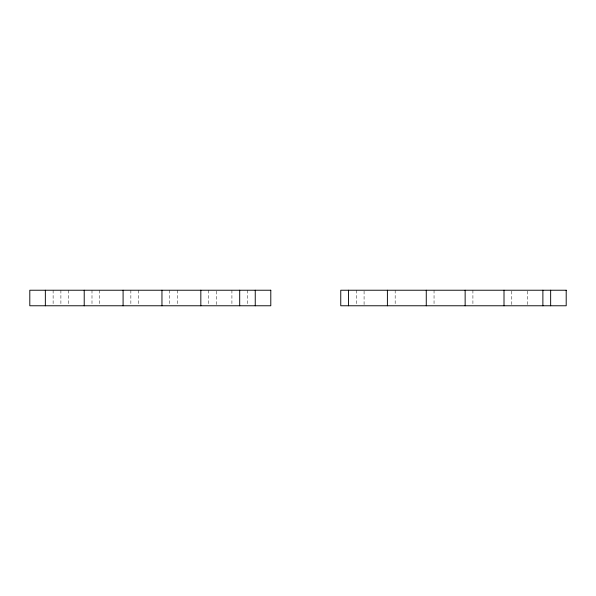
<?xml version="1.0" encoding="UTF-8"?>
<svg xmlns="http://www.w3.org/2000/svg" width="596" height="596" viewBox="0 0 596 596"><rect width="100%" height="100%" fill="white"/><g stroke="black" fill="none" stroke-linecap="round" stroke-linejoin="round"><path stroke-width="0.45" stroke-dasharray="2.98 2.23" d="M527.333 291.139L527.333 304.861M511.785 291.139L511.785 304.861M472.911 290.23L472.911 304.861M434.044 290.23L434.044 304.861M395.17 290.23L395.17 304.861M364.082 291.139L364.082 304.861M356.304 290.23L356.304 304.861M247.467 290.23L247.467 304.861M231.918 290.23L231.918 304.861M216.37 291.139L216.37 304.861M208.6 290.23L208.6 304.861M177.504 290.23L177.504 304.861M169.733 290.23L169.733 304.861M138.637 290.23L138.637 304.861M130.859 290.23L130.859 304.861M99.763 290.23L99.763 304.861M91.993 290.23L91.993 304.861M68.667 290.23L68.667 304.861M60.896 290.23L60.896 304.861M53.118 290.23L53.118 304.861"/><path stroke-width="0.89" d="M550.652 290.23L550.652 305.77M542.882 290.23L542.882 305.77M504.007 290.23L504.007 305.77M465.141 290.23L465.141 305.77M426.267 290.23L426.267 305.77M387.4 290.23L387.4 305.77M348.533 290.23L348.533 305.77M255.244 290.23L255.244 305.77M239.696 290.23L239.696 305.77M200.83 290.23L200.83 305.77M161.956 290.23L161.956 305.77M123.089 290.23L123.089 305.77M84.215 290.23L84.215 305.77M45.348 290.23L45.348 305.77M270.793 290.23L29.8 290.23L29.8 305.77L270.793 305.77L270.793 290.23M566.2 290.23L340.756 290.23L340.756 305.77L566.2 305.77L566.2 290.23"/></g></svg>
